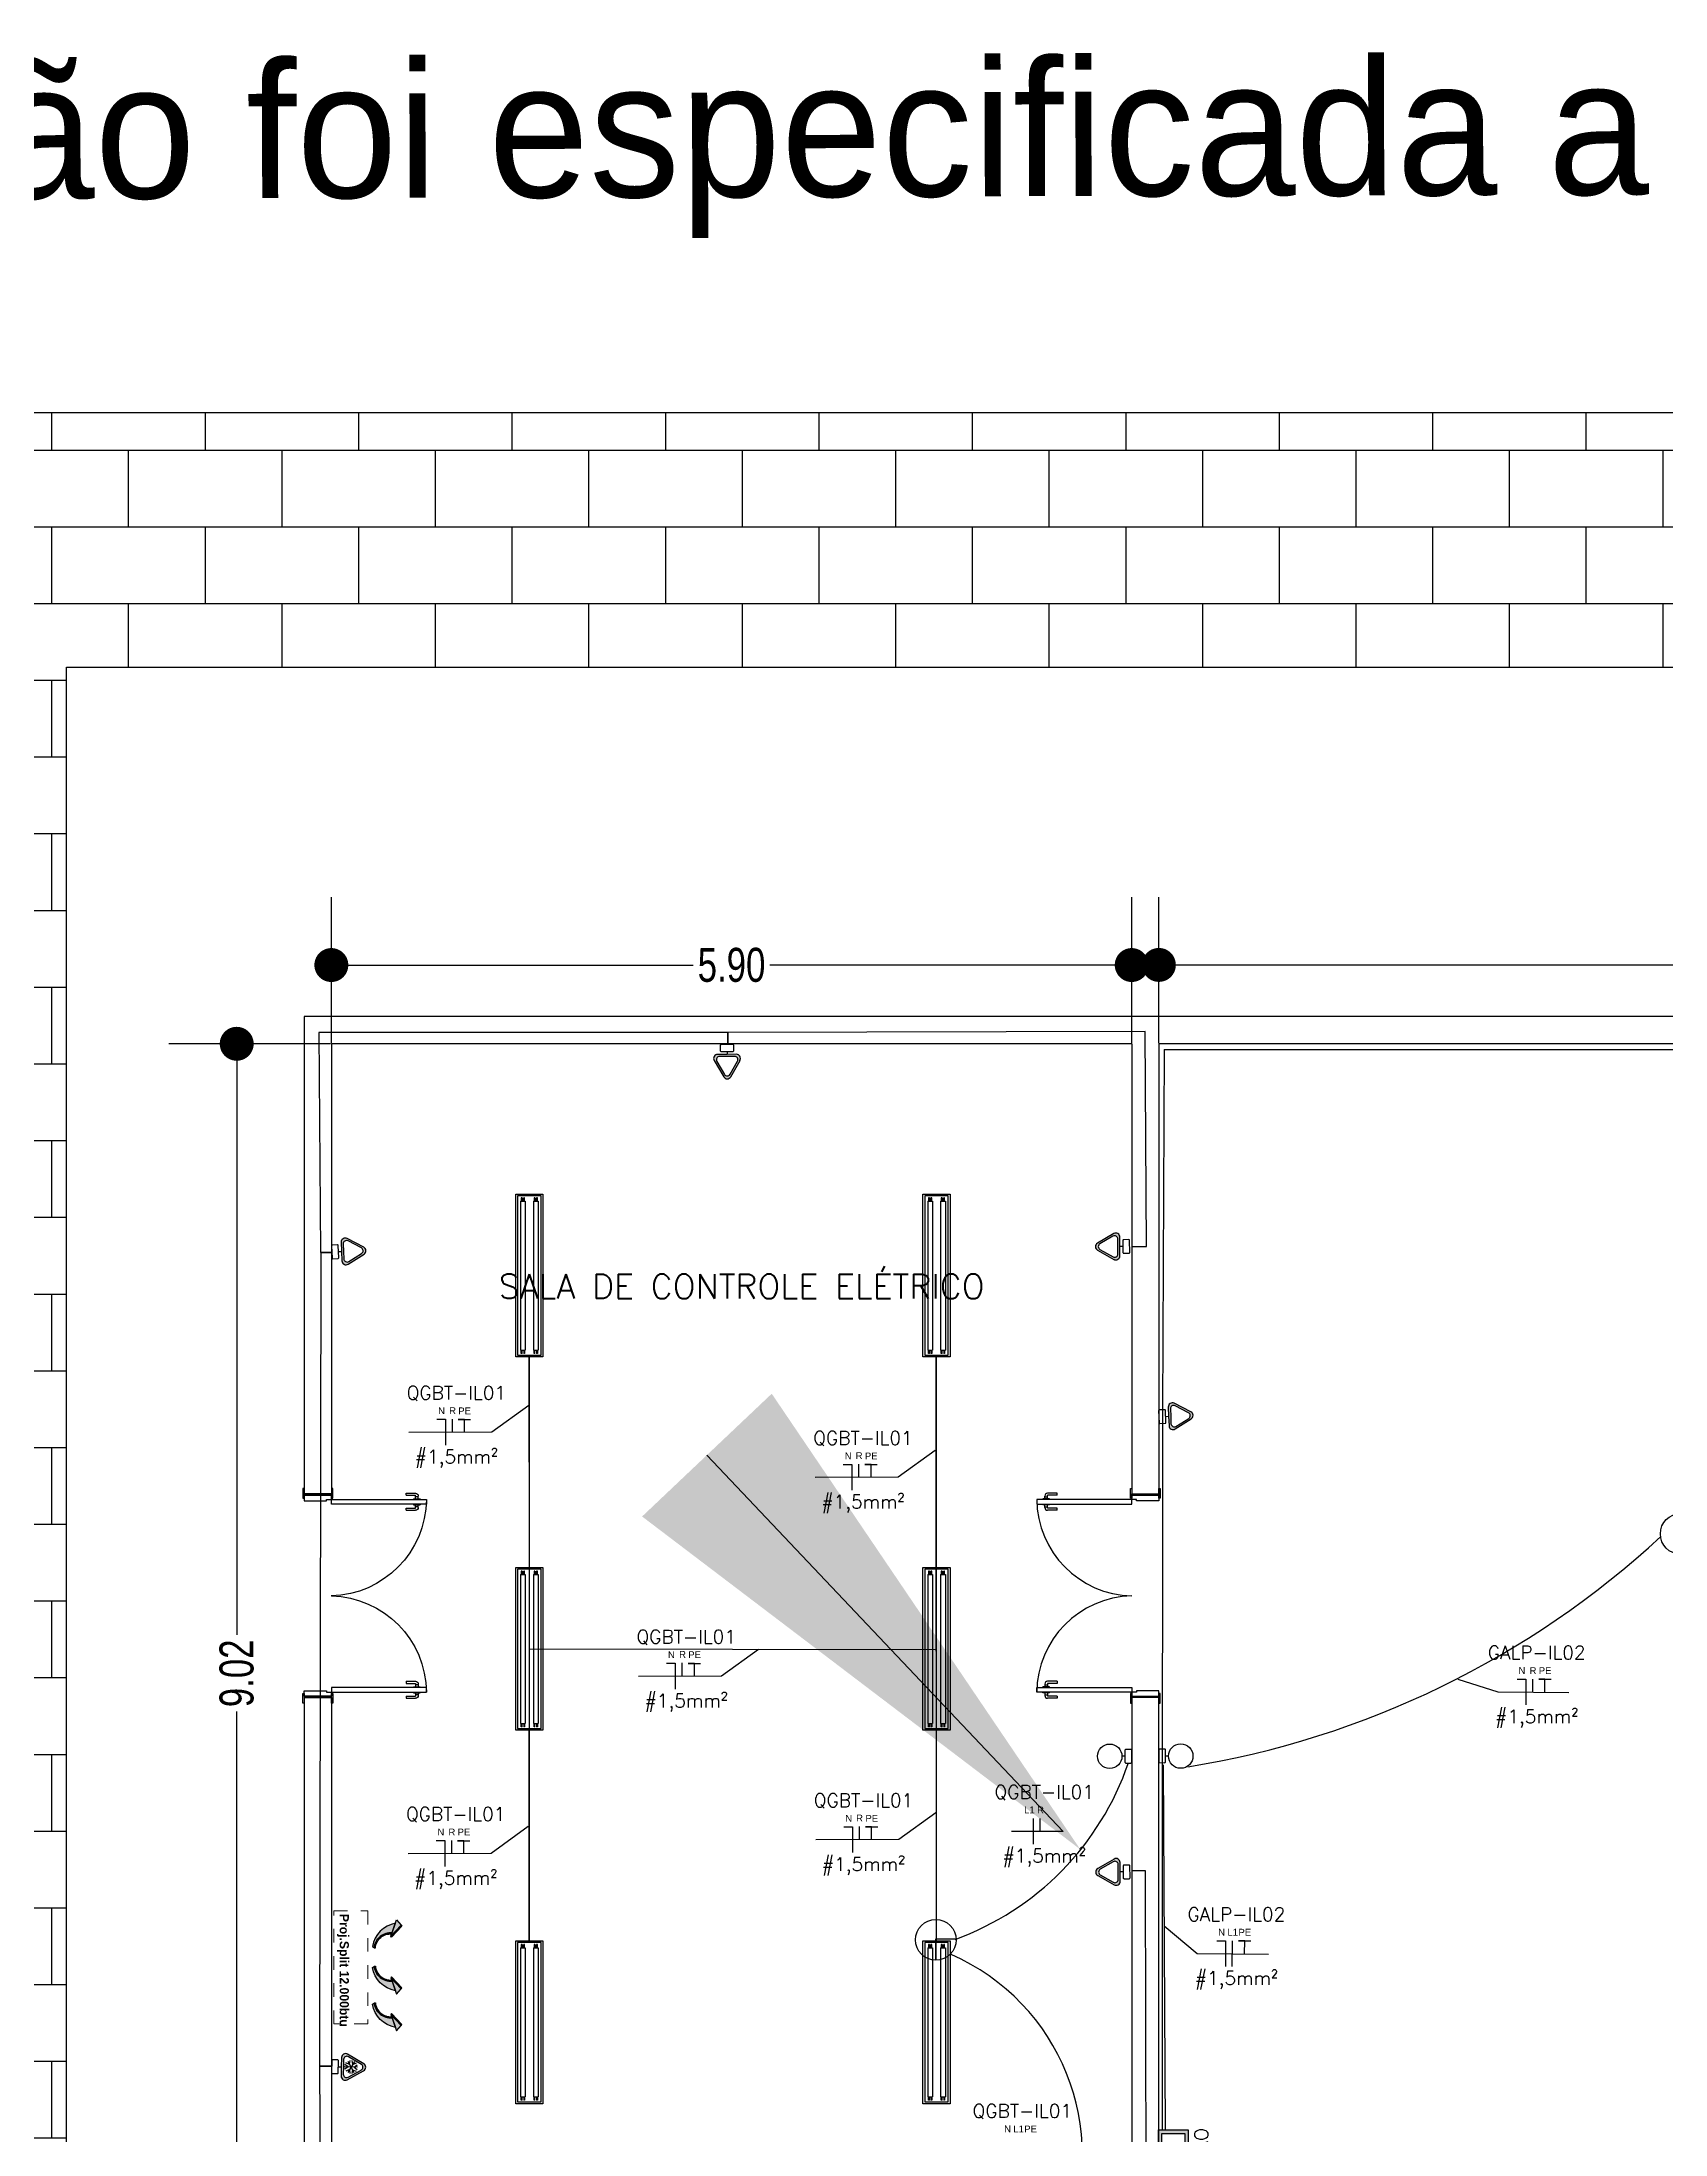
# Model space of a CAD drawing. Header units: metres. Extents: x 2442 to 5008, y 1070 to 2228.
# Drawn here: x 2464.55 to 2476.5, y 1113.94 to 1129.35 of the extents above; entities that cross this region are included whole.
import ezdxf
from ezdxf import colors
from ezdxf.entities.mleader import LeaderData, LeaderLine
from ezdxf.enums import TextEntityAlignment as Align
from ezdxf.math import Vec2, Vec3

# ---------------------------------------------------------------- set-up
doc = ezdxf.new("R2010")
doc.units = ezdxf.units.M
doc.linetypes.add('HIDDEN', pattern=[0.375, 0.25, -0.125])
doc.linetypes.add('HIDDEN2', pattern=[0.1875, 0.125, -0.0625])
doc.layers.get('Defpoints').update_dxf_attribs({"color": 130})
doc.layers.add('0.09', color=1, linetype='Continuous', lineweight=9)
for name, color, linetype in [('003', 1, 'Continuous'), ('01', 1, 'Continuous'), ('AR CONDICIONADO RESIDENCIAL', 130, 'Continuous'), ('ARQ-COTAS', 1, 'Continuous'), ('ARQ-TEXTO3', 3, 'Continuous'), ('ARQ_ELÉTRODUTOS', 2, 'Continuous'), ('ARQ_PAREDES', 6, 'Continuous'), ('ARQ_PORTAS', 3, 'Continuous'), ('ARQ_TOMADAS', 30, 'Continuous'), ('CEILLING', 5, 'Continuous'), ('FIACAO', 7, 'Continuous'), ('fluxoinsuflamento', 112, 'Continuous'), ('INDICACAO_BIT_FIACAO', 10, 'Continuous'), ('INDICACAO_CIRCUITO_FIA', 7, 'Continuous'), ('INTERRUPTORES RESIDENCIAL', 150, 'Continuous'), ('LINHA_DE_CHAMADA', 7, 'Continuous'), ('LUMINÁRIAS RESIDENCIAL', 150, 'Continuous'), ('muro', 50, 'Continuous'), ('QD-UTILIDADES', 7, 'Continuous'), ('QGBT', 7, 'Continuous'), ('QUADROS', 102, 'Continuous'), ('TOMADAS 220V RESIDENCIAL', 130, 'Continuous')]:
    doc.layers.add(name, color=color, linetype=linetype)
doc.styles.add('ARIAL', font='arial.ttf')
doc.styles.add('Century G', font='')
doc.styles.add('LOGO 02', font='')
doc.styles.add('Luciene 01', font='swisscl.ttf')
doc.styles.add('ROMANS', font='ROMANS.SHX')
doc.styles.get("Standard").update_dxf_attribs({"font": 'arial.ttf'})
doc.styles.get('Century G').set_extended_font_data('Century Gothic', bold=True)
doc.styles.get('LOGO 02').set_extended_font_data('Bella Donna')
doc.dimstyles.new('LP 50', dxfattribs={"dimscale": 0.5, "dimtxt": 0.5, "dimasz": 0.5, "dimexe": 1, "dimexo": 0.01, "dimgap": 0.05, "dimtad": 0, "dimzin": 0, "dimdsep": 46, "dimtxsty": 'Luciene 01', "dimblk": 'DOT', "dimcen": 1, "dimclrd": 256, "dimclre": 256, "dimclrt": 256, "dimadec": 0, "dimazin": 0, "dimtfac": 1, "dimtofl": 0, "dimtmove": 0, "dimatfit": 3, "dimldrblk": 'DOT', "dimfxl": 1, "dimtolj": 1, "dimtzin": 0, "dimlwd": -1, "dimarcsym": 1})

# ---------------------------------------------------------------- blocks, each defined once
blk = doc.blocks.new('porta120')
at = {"layer": 'ARQ_PORTAS'}
for p, q in [((2471.919, 1122.518), (2471.919, 1122.513)), ((2471.969, 1122.518), (2471.919, 1122.518)), ((2471.919, 1122.478), (2471.919, 1122.473)), ((2471.969, 1122.473), (2471.919, 1122.473)), ((2471.934, 1122.518), (2471.934, 1122.538)), ((2471.934, 1122.532), (2471.954, 1122.532)), ((2471.934, 1122.453), (2471.934, 1122.473)), ((2471.934, 1122.459), (2471.954, 1122.459)), ((2472.024, 1122.558), (2471.954, 1122.558)), ((2471.954, 1122.518), (2471.954, 1122.543)), ((2472.024, 1122.543), (2471.954, 1122.543)), ((2471.954, 1122.448), (2471.954, 1122.473)), ((2472.024, 1122.448), (2471.954, 1122.448)), ((2471.969, 1122.518), (2471.969, 1122.513)), ((2471.969, 1122.478), (2471.969, 1122.473)), ((2472.024, 1122.543), (2472.024, 1122.558)), ((2472.024, 1122.433), (2472.024, 1122.448)), ((2472.024, 1122.433), (2471.954, 1122.433)), ((2471.919, 1121.128), (2471.919, 1121.133)), ((2471.969, 1121.133), (2471.919, 1121.133)), ((2471.919, 1121.088), (2471.919, 1121.093)), ((2471.969, 1121.088), (2471.919, 1121.088)), ((2471.934, 1121.153), (2471.934, 1121.133)), ((2471.934, 1121.147), (2471.954, 1121.147)), ((2471.934, 1121.088), (2471.934, 1121.068)), ((2471.934, 1121.074), (2471.954, 1121.074)), ((2472.024, 1121.173), (2471.954, 1121.173)), ((2472.024, 1121.158), (2471.954, 1121.158)), ((2471.954, 1121.158), (2471.954, 1121.133)), ((2471.954, 1121.088), (2471.954, 1121.063)), ((2472.024, 1121.063), (2471.954, 1121.063)), ((2471.969, 1121.128), (2471.969, 1121.133)), ((2471.969, 1121.088), (2471.969, 1121.093)), ((2472.024, 1121.173), (2472.024, 1121.158)), ((2472.024, 1121.063), (2472.024, 1121.048)), ((2472.024, 1121.048), (2471.954, 1121.048))]:
    blk.add_line(p, q, dxfattribs=at)
for points in [[(2472.574, 1122.478), (2472.574, 1122.513), (2471.874, 1122.513), (2471.874, 1122.478)], [(2472.574, 1122.523), (2472.564, 1122.523), (2472.564, 1122.593), (2472.574, 1122.593)], [(2472.574, 1122.543), (2472.574, 1122.553), (2472.774, 1122.553), (2472.774, 1122.543)], [(2472.774, 1122.543), (2472.774, 1122.503), (2472.609, 1122.503), (2472.609, 1122.513), (2472.574, 1122.513), (2472.574, 1122.543)], [(2472.774, 1122.593), (2472.784, 1122.593), (2472.784, 1122.523), (2472.774, 1122.523)], [(2472.574, 1121.128), (2472.574, 1121.093), (2471.874, 1121.093), (2471.874, 1121.128)], [(2472.574, 1121.083), (2472.564, 1121.083), (2472.564, 1121.013), (2472.574, 1121.013)], [(2472.774, 1121.063), (2472.774, 1121.103), (2472.609, 1121.103), (2472.609, 1121.093), (2472.574, 1121.093), (2472.574, 1121.063)], [(2472.574, 1121.053), (2472.574, 1121.063), (2472.774, 1121.063), (2472.774, 1121.053)], [(2472.774, 1121.013), (2472.784, 1121.013), (2472.784, 1121.083), (2472.774, 1121.083)]]:
    blk.add_lwpolyline(points, close=True, dxfattribs=at)
for centre, radius, start, end in [((2472.592, 1122.52), 0.718, 180.577, 268.6014), ((2471.954, 1122.538), 0.02, 90, 180), ((2471.954, 1122.453), 0.02, 180, 270), ((2472.591, 1121.086), 0.717, 91.3684, 179.4355), ((2471.954, 1121.153), 0.02, 90, 180), ((2471.954, 1121.068), 0.02, 180, 270)]:
    blk.add_arc(centre, radius, start, end, dxfattribs=at)
blk = doc.blocks.new('_Dot')
at = {"color": 0, "linetype": 'ByBlock', "lineweight": -2}
blk.add_line((-0.5, 0), (-1, 0), dxfattribs=at)
at = {"color": 0, "linetype": 'ByBlock', "const_width": 0.5}
blk.add_lwpolyline([(-0.25, 0, 1), (0.25, 0, 1)], format="xyb", close=True, dxfattribs=at)
blk = doc.blocks.new('*D313')
at = {"lineweight": -2, "transparency": 16777216}
for p, q in [((2466.678, 1121.976), (2466.678, 1123.051)), ((2472.574, 1121.976), (2472.574, 1123.051))]:
    blk.add_line(p, q, dxfattribs=at)
at = {"transparency": 16777216}
for p, q in [((2466.928, 1122.551), (2469.344, 1122.551)), ((2472.324, 1122.551), (2469.909, 1122.551))]:
    blk.add_line(p, q, dxfattribs=at)
at = {"layer": 'Defpoints', "color": 0, "transparency": 16777216}
for p in [(2472.574, 1122.551), (2466.678, 1121.971), (2472.574, 1121.971)]:
    blk.add_point(p, dxfattribs=at)
at = {"transparency": 16777216, "xscale": 0.25, "yscale": 0.25, "zscale": 0.25, "rotation": 180}
blk.add_blockref('_Dot', (2466.678, 1122.551), dxfattribs=at)
at = {"transparency": 16777216, "xscale": 0.25, "yscale": 0.25, "zscale": 0.25}
blk.add_blockref('_Dot', (2472.574, 1122.551), dxfattribs=at)
at = {"transparency": 16777216, "insert": (2469.626, 1122.551), "char_height": 0.25, "attachment_point": 5, "style": 'Luciene 01'}
blk.add_mtext('\\A1;5.90', dxfattribs=at)
blk = doc.blocks.new('*D314')
at = {"lineweight": -2, "transparency": 16777216}
for p, q in [((2466.673, 1121.971), (2465.481, 1121.971)), ((2466.673, 1112.955), (2465.481, 1112.955))]:
    blk.add_line(p, q, dxfattribs=at)
at = {"transparency": 16777216}
for p, q in [((2465.981, 1121.721), (2465.981, 1117.617)), ((2465.981, 1113.205), (2465.981, 1117.052))]:
    blk.add_line(p, q, dxfattribs=at)
at = {"layer": 'Defpoints', "color": 0, "transparency": 16777216}
for p in [(2466.678, 1121.971), (2465.981, 1112.955), (2466.678, 1112.955)]:
    blk.add_point(p, dxfattribs=at)
at = {"transparency": 16777216, "xscale": 0.25, "yscale": 0.25, "zscale": 0.25}
for p, rotation in [((2465.981, 1121.971), 90), ((2465.981, 1112.955), 270)]:
    blk.add_blockref('_Dot', p, dxfattribs=dict(at, rotation=rotation))
at = {"transparency": 16777216, "insert": (2465.981, 1117.334), "char_height": 0.25, "attachment_point": 5, "rotation": 90, "style": 'Luciene 01'}
blk.add_mtext('\\A1;9.02', dxfattribs=at)
blk = doc.blocks.new('*D319')
at = {"lineweight": -2, "transparency": 16777216}
for p, q in [((2472.774, 1121.976), (2472.774, 1123.052)), ((2512.01, 1121.976), (2512.01, 1123.052))]:
    blk.add_line(p, q, dxfattribs=at)
at = {"transparency": 16777216}
for p, q in [((2473.024, 1122.552), (2492.03, 1122.552)), ((2511.76, 1122.552), (2492.754, 1122.552))]:
    blk.add_line(p, q, dxfattribs=at)
at = {"layer": 'Defpoints', "color": 0, "transparency": 16777216}
for p in [(2512.01, 1122.552), (2472.774, 1121.971), (2512.01, 1121.971)]:
    blk.add_point(p, dxfattribs=at)
at = {"transparency": 16777216, "xscale": 0.25, "yscale": 0.25, "zscale": 0.25, "rotation": 180}
blk.add_blockref('_Dot', (2472.774, 1122.552), dxfattribs=at)
at = {"transparency": 16777216, "xscale": 0.25, "yscale": 0.25, "zscale": 0.25}
blk.add_blockref('_Dot', (2512.01, 1122.552), dxfattribs=at)
at = {"transparency": 16777216, "insert": (2492.392, 1122.552), "char_height": 0.25, "attachment_point": 5, "style": 'Luciene 01'}
blk.add_mtext('\\A1;39.24', dxfattribs=at)
blk = doc.blocks.new('*U347', base_point=(827.839, 596.659))
at = {"ltscale": 0.035}
for p, q in [((827.252, 596.745), (827.252, 596.572)), ((828.426, 596.745), (827.252, 596.745)), ((828.426, 596.572), (828.426, 596.745)), ((827.264, 596.718), (827.289, 596.718)), ((827.264, 596.711), (827.264, 596.718)), ((827.264, 596.711), (827.289, 596.711)), ((827.264, 596.693), (827.264, 596.7)), ((827.289, 596.7), (827.264, 596.7)), ((827.289, 596.693), (827.264, 596.693)), ((827.264, 596.624), (827.289, 596.624)), ((827.264, 596.618), (827.264, 596.624)), ((827.264, 596.618), (827.289, 596.618)), ((827.264, 596.599), (827.264, 596.606)), ((827.289, 596.606), (827.264, 596.606)), ((827.289, 596.599), (827.264, 596.599)), ((828.387, 596.723), (827.289, 596.723)), ((827.289, 596.723), (827.289, 596.688)), ((828.387, 596.688), (827.289, 596.688)), ((828.387, 596.629), (827.289, 596.629)), ((827.289, 596.629), (827.289, 596.594)), ((828.387, 596.594), (827.289, 596.594)), ((828.387, 596.723), (828.387, 596.688)), ((828.412, 596.718), (828.387, 596.718)), ((828.412, 596.711), (828.387, 596.711)), ((828.387, 596.7), (828.412, 596.7)), ((828.387, 596.693), (828.412, 596.693)), ((828.387, 596.629), (828.387, 596.594)), ((828.412, 596.624), (828.387, 596.624)), ((828.412, 596.618), (828.387, 596.618)), ((828.387, 596.606), (828.412, 596.606)), ((828.387, 596.599), (828.412, 596.599)), ((828.412, 596.711), (828.412, 596.718)), ((828.412, 596.693), (828.412, 596.7)), ((828.412, 596.618), (828.412, 596.624)), ((828.412, 596.599), (828.412, 596.606)), ((827.252, 596.572), (828.426, 596.572))]:
    blk.add_line(p, q, dxfattribs=at)
blk.add_lwpolyline([(827.239, 596.759), (828.439, 596.759), (828.439, 596.559), (827.239, 596.559)], close=True)
blk = doc.blocks.new('*U348')
at = {"layer": 'LUMINÁRIAS RESIDENCIAL', "ltscale": 50}
blk.add_blockref('*U347', (0, 0), dxfattribs=at)
blk = doc.blocks.new('*U349')
at = {"color": 0, "linetype": 'ByBlock', "lineweight": -2, "transparency": 16777216}
for p in [(0, 3), (2.75, 3), (5.5, 3), (0, 0), (2.75, 0), (5.5, 0)]:
    blk.add_blockref('*U348', p, dxfattribs=at)
blk = doc.blocks.new('*U412', base_point=(1430, 202.333))
blk.add_line((1430, 202.333), (1430, 202.355))
blk.add_lwpolyline([(1429.956, 202.283), (1430.044, 202.283, 0.414214), (1430.05, 202.289), (1430.05, 202.327, 0.414214), (1430.044, 202.333), (1429.956, 202.333, 0.414214), (1429.95, 202.327), (1429.95, 202.289, 0.414214)], format="xyb", close=True)
blk.add_circle((1430, 202.445), 0.09)
blk = doc.blocks.new('A$C1135d751')
at = {"layer": 'INTERRUPTORES RESIDENCIAL'}
blk.add_blockref('*U412', (1.607, 0.067), dxfattribs=at)
blk = doc.blocks.new('G$C850AD49E')
h = blk.add_hatch(color=256)
h.dxf.hatch_style = 1
h.paths.add_polyline_path([(0.261, 0.074), (-0.261, 0.074), (-0.261, -0.074), (0.261, -0.074)])
h.paths.add_polyline_path([(0.243, 0.057), (0.243, -0.057), (-0.243, -0.057), (-0.243, 0.057)], flags=16)
for points in [[(-0.261, 0.074), (0.261, 0.074), (0.261, -0.074), (-0.261, -0.074)], [(-0.243, 0.057), (0.243, 0.057), (0.243, -0.057), (-0.243, -0.057)]]:
    blk.add_lwpolyline(points, close=True)
blk = doc.blocks.new('QD005')
blk.add_blockref('G$C850AD49E', (0, 0))
blk = doc.blocks.new('A$C5d1b4bfc')
at = {"layer": 'QUADROS', "xscale": 1.477907102973111, "yscale": 1.477907102973111, "zscale": 1.477907102973111, "rotation": 270}
blk.add_blockref('QD005', (0.768, 1.491), dxfattribs=at)
blk = doc.blocks.new('A$C52c021e0')
at = {"layer": 'QGBT', "rotation": 270}
blk.add_blockref('A$C5d1b4bfc', (16.396, 0.677), dxfattribs=at)
blk = doc.blocks.new('A$Cef955924')
at = {"layer": 'QD-UTILIDADES', "rotation": 270}
blk.add_blockref('A$C52c021e0', (0.09, 17.893), dxfattribs=at)
blk = doc.blocks.new('A$C37235a05')
at = {"layer": 'ARQ_ELÉTRODUTOS'}
blk.add_blockref('A$Cef955924', (0, 0), dxfattribs=at)
blk = doc.blocks.new('A$C5c12d58d')
at = {"layer": 'ARQ_ELÉTRODUTOS'}
blk.add_circle((0, 0), 0.15, dxfattribs=at)
blk = doc.blocks.new('A$C97385c09')
at = {"layer": 'ARQ_ELÉTRODUTOS'}
for p, q in [((-0.384, -2.049), (-0.386, -2.349)), ((-0.386, -2.349), (-0.386, -2.193)), ((-0.386, -2.193), (-0.237, -2.193))]:
    blk.add_line(p, q, dxfattribs=at)
blk.add_blockref('A$C5c12d58d', (-0.386, -2.199), dxfattribs=at)
blk = doc.blocks.new('A$C48e83005')
at = {"layer": 'ARQ_ELÉTRODUTOS'}
blk.add_blockref('A$C97385c09', (0.38, 2.188), dxfattribs=at)
blk = doc.blocks.new('A$C1f97de24')
at = {"layer": 'ARQ_ELÉTRODUTOS'}
blk.add_blockref('A$C48e83005', (0, 0), dxfattribs=at)
blk = doc.blocks.new('A$C98eb1bb1')
at = {"layer": 'ARQ_ELÉTRODUTOS'}
blk.add_blockref('A$C1f97de24', (0, 0), dxfattribs=at)
blk = doc.blocks.new('fluxoins')
at = {"layer": 'fluxoinsuflamento'}
h = blk.add_hatch(color=256, dxfattribs=at)
h.paths.add_polyline_path([(16.35, 1.41), (15.85, 2.28, -0.419144), (5.42, 0.42), (1.86, -2.66, 0.319207)])
h.paths.add_polyline_path([(6.6, 1.44), (0, -0.52), (0.6, -3.75)])
for points in [[(6.6, 1.44), (0, -0.52), (0, 0), (6.6, 1.96)], [(0.6, -3.75), (0, -0.52), (6.6, 1.44)]]:
    blk.add_lwpolyline(points, close=True, dxfattribs=at)
for points in [[(1.86, -2.66, 0.319207), (16.35, 1.41), (15.85, 2.28, -0.419144), (5.42, 0.42)], [(5.81, 0.76), (5.42, 0.42, 0.419144), (15.85, 2.28), (15.48, 2.62, -0.416345)]]:
    blk.add_lwpolyline(points, format="xyb", close=True, dxfattribs=at)
blk = doc.blocks.new('ar12btu')
at = {"layer": '0.09', "color": 30, "linetype": 'HIDDEN', "ltscale": 0.1, "elevation": 58.603}
blk.add_lwpolyline([(2957.628, 1311.62), (2957.628, 1312.453), (2957.878, 1312.453), (2957.878, 1311.62)], close=True, dxfattribs=at)
at = {"layer": 'CEILLING', "yscale": 0.01599995220457446, "zscale": 0.01599995220457446}
for p, xscale, rotation in [((2957.377, 1312.456, 58.603), -0.01599995220457446, 150.1415857965343), ((2957.377, 1312.186, 58.603), -0.01599995220457446, 150.1415857965343), ((2957.377, 1311.733, 58.603), 0.01599995220457446, 29.85841420346571)]:
    blk.add_blockref('fluxoins', p, dxfattribs=dict(at, xscale=xscale, rotation=rotation))
at = {"layer": 'ARQ-COTAS', "color": 30, "insert": (2957.767, 1311.642, 226.782), "char_height": 0.06703, "width": 1.01626, "attachment_point": 1, "rotation": 90, "style": 'Century G'}
blk.add_mtext('\\pxql;Proj.Split 12.000btu', dxfattribs=at)
blk = doc.blocks.new('*U817', base_point=(1425.928, 193.787))
at = {"linetype": 'ByBlock'}
h = blk.add_hatch(color=256, dxfattribs=at)
h.dxf.hatch_style = 1
h.paths.add_polyline_path([(1426.023, 193.853), (1425.955, 193.973, 0.580323), (1425.902, 193.973), (1425.834, 193.853, 0.575867), (1425.86, 193.808), (1425.928, 193.808), (1425.997, 193.808, 0.575867)])
h.paths.add_polyline_path([(1425.983, 193.824), (1425.928, 193.824), (1425.874, 193.824, -0.575867), (1425.853, 193.86), (1425.908, 193.956, -0.580323), (1425.949, 193.956), (1426.004, 193.86, -0.575867)], flags=16)
for p, q in [((1425.902, 193.973), (1425.834, 193.853)), ((1425.908, 193.956), (1425.853, 193.86)), ((1425.909, 193.892), (1425.88, 193.888)), ((1425.887, 193.904), (1425.97, 193.857)), ((1425.97, 193.904), (1425.887, 193.857)), ((1425.909, 193.892), (1425.898, 193.919)), ((1425.928, 193.903), (1425.911, 193.926)), ((1425.928, 193.928), (1425.928, 193.833)), ((1425.928, 193.903), (1425.946, 193.926)), ((1425.948, 193.892), (1425.959, 193.919)), ((1425.948, 193.892), (1425.977, 193.888)), ((1426.004, 193.86), (1425.949, 193.956)), ((1426.023, 193.853), (1425.955, 193.973)), ((1425.86, 193.808), (1425.928, 193.808)), ((1425.874, 193.824), (1425.928, 193.824)), ((1425.909, 193.869), (1425.88, 193.873)), ((1425.909, 193.869), (1425.898, 193.842)), ((1425.928, 193.858), (1425.911, 193.835)), ((1425.928, 193.858), (1425.946, 193.835)), ((1425.928, 193.824), (1425.983, 193.824)), ((1425.928, 193.808), (1425.997, 193.808)), ((1425.928, 193.787), (1425.928, 193.808)), ((1425.948, 193.869), (1425.977, 193.873)), ((1425.948, 193.869), (1425.959, 193.842))]:
    blk.add_line(p, q)
blk.add_lwpolyline([(1425.884, 193.737), (1425.972, 193.737, 0.414214), (1425.978, 193.743), (1425.978, 193.781, 0.414214), (1425.972, 193.787), (1425.884, 193.787, 0.414214), (1425.878, 193.781), (1425.878, 193.743, 0.414214)], format="xyb", close=True)
for centre, radius, start, end in [((1425.928, 193.958), 0.0301, 29.7449, 150.2551), ((1425.928, 193.944), 0.0241, 29.7449, 150.2551), ((1425.86, 193.839), 0.0301, 150.2551, 270), ((1425.874, 193.848), 0.0241, 150.2551, 270), ((1425.983, 193.848), 0.0241, 270, 29.7449), ((1425.997, 193.839), 0.0301, 270, 29.7449)]:
    blk.add_arc(centre, radius, start, end)
blk = doc.blocks.new('*U822', base_point=(1431.422, 204.482))
h = blk.add_hatch(color=256)
h.dxf.hatch_style = 1
h.paths.add_polyline_path([(1431.396, 204.669), (1431.327, 204.549, 0.575867), (1431.354, 204.504), (1431.422, 204.504), (1431.491, 204.504, 0.575867), (1431.517, 204.549), (1431.448, 204.669, 0.580323)])
h.paths.add_polyline_path([(1431.443, 204.651), (1431.498, 204.555, -0.575867), (1431.477, 204.519), (1431.422, 204.519), (1431.367, 204.519, -0.575867), (1431.346, 204.555), (1431.401, 204.651, -0.580323)], flags=16)
for p, q in [((1431.396, 204.669), (1431.327, 204.549)), ((1431.517, 204.549), (1431.448, 204.669)), ((1431.401, 204.651), (1431.346, 204.555)), ((1431.367, 204.519), (1431.422, 204.519)), ((1431.422, 204.519), (1431.477, 204.519)), ((1431.498, 204.555), (1431.443, 204.651)), ((1431.354, 204.504), (1431.422, 204.504)), ((1431.422, 204.504), (1431.491, 204.504)), ((1431.422, 204.482), (1431.422, 204.504))]:
    blk.add_line(p, q)
blk.add_lwpolyline([(1431.378, 204.432), (1431.466, 204.432, 0.414214), (1431.472, 204.438), (1431.472, 204.476, 0.414214), (1431.466, 204.482), (1431.378, 204.482, 0.414214), (1431.372, 204.476), (1431.372, 204.438, 0.414214)], format="xyb", close=True)
for centre, radius, start, end in [((1431.422, 204.654), 0.0301, 29.7449, 150.2551), ((1431.354, 204.534), 0.0301, 150.2551, 270), ((1431.367, 204.543), 0.0241, 150.2551, 270), ((1431.422, 204.639), 0.0241, 29.7449, 150.2551), ((1431.477, 204.543), 0.0241, 270, 29.7449), ((1431.491, 204.534), 0.0301, 270, 29.7449)]:
    blk.add_arc(centre, radius, start, end)
blk = doc.blocks.new('*U828', base_point=(1431.422, 204.482))
h = blk.add_hatch(color=256)
h.dxf.hatch_style = 1
h.paths.add_polyline_path([(1431.396, 204.669), (1431.327, 204.549, 0.575867), (1431.354, 204.504), (1431.422, 204.504), (1431.491, 204.504, 0.575867), (1431.517, 204.549), (1431.448, 204.669, 0.580323)])
h.paths.add_polyline_path([(1431.443, 204.651), (1431.498, 204.555, -0.575867), (1431.477, 204.519), (1431.422, 204.519), (1431.367, 204.519, -0.575867), (1431.346, 204.555), (1431.401, 204.651, -0.580323)], flags=16)
for p, q in [((1431.396, 204.669), (1431.327, 204.549)), ((1431.517, 204.549), (1431.448, 204.669)), ((1431.401, 204.651), (1431.346, 204.555)), ((1431.367, 204.519), (1431.422, 204.519)), ((1431.422, 204.519), (1431.477, 204.519)), ((1431.498, 204.555), (1431.443, 204.651)), ((1431.354, 204.504), (1431.422, 204.504)), ((1431.422, 204.504), (1431.491, 204.504)), ((1431.422, 204.482), (1431.422, 204.504))]:
    blk.add_line(p, q)
blk.add_lwpolyline([(1431.378, 204.432), (1431.466, 204.432, 0.414214), (1431.472, 204.438), (1431.472, 204.476, 0.414214), (1431.466, 204.482), (1431.378, 204.482, 0.414214), (1431.372, 204.476), (1431.372, 204.438, 0.414214)], format="xyb", close=True)
for centre, radius, start, end in [((1431.422, 204.654), 0.0301, 29.7449, 150.2551), ((1431.354, 204.534), 0.0301, 150.2551, 270), ((1431.367, 204.543), 0.0241, 150.2551, 270), ((1431.422, 204.639), 0.0241, 29.7449, 150.2551), ((1431.477, 204.543), 0.0241, 270, 29.7449), ((1431.491, 204.534), 0.0301, 270, 29.7449)]:
    blk.add_arc(centre, radius, start, end)
blk = doc.blocks.new('*U830', base_point=(1431.422, 204.482))
h = blk.add_hatch(color=256)
h.dxf.hatch_style = 1
h.paths.add_polyline_path([(1431.396, 204.669), (1431.327, 204.549, 0.575867), (1431.354, 204.504), (1431.422, 204.504), (1431.491, 204.504, 0.575867), (1431.517, 204.549), (1431.448, 204.669, 0.580323)])
h.paths.add_polyline_path([(1431.443, 204.651), (1431.498, 204.555, -0.575867), (1431.477, 204.519), (1431.422, 204.519), (1431.367, 204.519, -0.575867), (1431.346, 204.555), (1431.401, 204.651, -0.580323)], flags=16)
for p, q in [((1431.396, 204.669), (1431.327, 204.549)), ((1431.517, 204.549), (1431.448, 204.669)), ((1431.401, 204.651), (1431.346, 204.555)), ((1431.367, 204.519), (1431.422, 204.519)), ((1431.422, 204.519), (1431.477, 204.519)), ((1431.498, 204.555), (1431.443, 204.651)), ((1431.354, 204.504), (1431.422, 204.504)), ((1431.422, 204.504), (1431.491, 204.504)), ((1431.422, 204.482), (1431.422, 204.504))]:
    blk.add_line(p, q)
blk.add_lwpolyline([(1431.378, 204.432), (1431.466, 204.432, 0.414214), (1431.472, 204.438), (1431.472, 204.476, 0.414214), (1431.466, 204.482), (1431.378, 204.482, 0.414214), (1431.372, 204.476), (1431.372, 204.438, 0.414214)], format="xyb", close=True)
for centre, radius, start, end in [((1431.422, 204.654), 0.0301, 29.7449, 150.2551), ((1431.354, 204.534), 0.0301, 150.2551, 270), ((1431.367, 204.543), 0.0241, 150.2551, 270), ((1431.422, 204.639), 0.0241, 29.7449, 150.2551), ((1431.477, 204.543), 0.0241, 270, 29.7449), ((1431.491, 204.534), 0.0301, 270, 29.7449)]:
    blk.add_arc(centre, radius, start, end)
blk = doc.blocks.new('*U832', base_point=(1431.422, 204.482))
h = blk.add_hatch(color=256)
h.dxf.hatch_style = 1
h.paths.add_polyline_path([(1431.396, 204.669), (1431.327, 204.549, 0.575867), (1431.354, 204.504), (1431.422, 204.504), (1431.491, 204.504, 0.575867), (1431.517, 204.549), (1431.448, 204.669, 0.580323)])
h.paths.add_polyline_path([(1431.443, 204.651), (1431.498, 204.555, -0.575867), (1431.477, 204.519), (1431.422, 204.519), (1431.367, 204.519, -0.575867), (1431.346, 204.555), (1431.401, 204.651, -0.580323)], flags=16)
for p, q in [((1431.396, 204.669), (1431.327, 204.549)), ((1431.517, 204.549), (1431.448, 204.669)), ((1431.401, 204.651), (1431.346, 204.555)), ((1431.367, 204.519), (1431.422, 204.519)), ((1431.422, 204.519), (1431.477, 204.519)), ((1431.498, 204.555), (1431.443, 204.651)), ((1431.354, 204.504), (1431.422, 204.504)), ((1431.422, 204.504), (1431.491, 204.504)), ((1431.422, 204.482), (1431.422, 204.504))]:
    blk.add_line(p, q)
blk.add_lwpolyline([(1431.378, 204.432), (1431.466, 204.432, 0.414214), (1431.472, 204.438), (1431.472, 204.476, 0.414214), (1431.466, 204.482), (1431.378, 204.482, 0.414214), (1431.372, 204.476), (1431.372, 204.438, 0.414214)], format="xyb", close=True)
for centre, radius, start, end in [((1431.422, 204.654), 0.0301, 29.7449, 150.2551), ((1431.354, 204.534), 0.0301, 150.2551, 270), ((1431.367, 204.543), 0.0241, 150.2551, 270), ((1431.422, 204.639), 0.0241, 29.7449, 150.2551), ((1431.477, 204.543), 0.0241, 270, 29.7449), ((1431.491, 204.534), 0.0301, 270, 29.7449)]:
    blk.add_arc(centre, radius, start, end)
blk = doc.blocks.new('*U860', base_point=(1431.422, 204.482))
h = blk.add_hatch(color=256)
h.dxf.hatch_style = 1
h.paths.add_polyline_path([(1431.396, 204.669), (1431.327, 204.549, 0.575867), (1431.354, 204.504), (1431.422, 204.504), (1431.491, 204.504, 0.575867), (1431.517, 204.549), (1431.448, 204.669, 0.580323)])
h.paths.add_polyline_path([(1431.443, 204.651), (1431.498, 204.555, -0.575867), (1431.477, 204.519), (1431.422, 204.519), (1431.367, 204.519, -0.575867), (1431.346, 204.555), (1431.401, 204.651, -0.580323)], flags=16)
for p, q in [((1431.396, 204.669), (1431.327, 204.549)), ((1431.517, 204.549), (1431.448, 204.669)), ((1431.401, 204.651), (1431.346, 204.555)), ((1431.367, 204.519), (1431.422, 204.519)), ((1431.422, 204.519), (1431.477, 204.519)), ((1431.498, 204.555), (1431.443, 204.651)), ((1431.354, 204.504), (1431.422, 204.504)), ((1431.422, 204.504), (1431.491, 204.504)), ((1431.422, 204.482), (1431.422, 204.504))]:
    blk.add_line(p, q)
blk.add_lwpolyline([(1431.378, 204.432), (1431.466, 204.432, 0.414214), (1431.472, 204.438), (1431.472, 204.476, 0.414214), (1431.466, 204.482), (1431.378, 204.482, 0.414214), (1431.372, 204.476), (1431.372, 204.438, 0.414214)], format="xyb", close=True)
for centre, radius, start, end in [((1431.422, 204.654), 0.0301, 29.7449, 150.2551), ((1431.354, 204.534), 0.0301, 150.2551, 270), ((1431.367, 204.543), 0.0241, 150.2551, 270), ((1431.422, 204.639), 0.0241, 29.7449, 150.2551), ((1431.477, 204.543), 0.0241, 270, 29.7449), ((1431.491, 204.534), 0.0301, 270, 29.7449)]:
    blk.add_arc(centre, radius, start, end)

msp = doc.modelspace()

# ---------------------------------------------------------------- hatches: boundary and pattern name
at = {"layer": 'muro', "true_color": 0xf1eb1f}
h = msp.add_hatch(dxfattribs=at)
h.set_pattern_fill('BRICK', color=2, scale=0.089, style=0)
h.paths.add_polyline_path([(2463.228, 1126.62), (2524.663, 1126.62), (2524.663, 1088.129), (2463.228, 1088.129)])
h.paths.add_polyline_path([(2464.728, 1124.746), (2522.788, 1124.746), (2522.788, 1089.628), (2464.728, 1089.628)], flags=16)

# ---------------------------------------------------------------- linework, layer by layer
at = {"layer": 'ARQ_ELÉTRODUTOS'}
for p, q in [((2468.136, 1118.889), (2468.136, 1119.663)), ((2468.136, 1119.663), (2468.136, 1115.366)), ((2471.133, 1117.497), (2471.133, 1119.667)), ((2471.133, 1119.667), (2471.133, 1115.362)), ((2468.136, 1117.514), (2471.131, 1117.509)), ((2468.136, 1115.366), (2468.136, 1116.914)), ((2471.222, 1116.928), (2471.036, 1116.914))]:
    msp.add_line(p, q, dxfattribs=at)
at = {"layer": 'ARQ_ELÉTRODUTOS', "lineweight": -3}
msp.add_line((2472.806, 1116.66), (2472.82, 1113.976), dxfattribs=at)
at = {"layer": 'ARQ_ELÉTRODUTOS'}
for centre, radius, start, end in [((2471.922, 1123.26), 6.7, 279.1549, 312.763), ((2470.554, 1117.357), 2.109, 289.9306, 341.0975)]:
    msp.add_arc(centre, radius, start, end, dxfattribs=at)
at = {"layer": 'ARQ_ELÉTRODUTOS', "lineweight": -3}
msp.add_arc((2470.598, 1113.784), 1.613, 337.3998, 66.4285, dxfattribs=at)
at = {"layer": 'ARQ_PAREDES'}
for points in [[(2499.983, 1091.619), (2519.969, 1091.619), (2519.969, 1122.171), (2466.478, 1122.171), (2466.478, 1118.655)], [(2466.678, 1121.971), (2466.678, 1118.655)], [(2472.574, 1121.971), (2466.678, 1121.971)], [(2472.574, 1121.971), (2472.574, 1118.655)], [(2515.787, 1121.971), (2472.774, 1121.971)], [(2472.774, 1121.971), (2472.774, 1118.655)], [(2466.678, 1118.655), (2466.478, 1118.655)], [(2466.478, 1117.155), (2466.478, 1106.037)], [(2466.678, 1117.155), (2466.478, 1117.155)], [(2466.678, 1117.155), (2466.678, 1112.955)], [(2472.774, 1106.037), (2472.774, 1117.155), (2472.574, 1117.155), (2472.574, 1112.955)]]:
    msp.add_lwpolyline(points, dxfattribs=at)
at = {"layer": 'ARQ_TOMADAS', "lineweight": -3}
for p, q in [((2469.598, 1122.053), (2466.587, 1122.053)), ((2466.587, 1122.053), (2466.599, 1120.433)), ((2472.672, 1122.062), (2469.598, 1122.053)), ((2469.598, 1122.053), (2469.598, 1121.971)), ((2469.598, 1121.971), (2469.598, 1122.053)), ((2472.682, 1120.479), (2472.672, 1122.062)), ((2472.814, 1121.929), (2472.801, 1119.277)), ((2472.814, 1121.929), (2507.498, 1121.933)), ((2472.574, 1120.479), (2472.682, 1120.479)), ((2466.6, 1120.433), (2466.591, 1114.44)), ((2466.599, 1120.433), (2466.679, 1120.433)), ((2466.679, 1120.433), (2466.6, 1120.433)), ((2472.801, 1119.277), (2472.798, 1115.691)), ((2472.675, 1115.88), (2472.572, 1115.88)), ((2472.683, 1112.857), (2472.675, 1115.88)), ((2472.798, 1115.691), (2472.798, 1113.976)), ((2466.679, 1114.441), (2466.59, 1114.44)), ((2466.59, 1114.44), (2466.603, 1112.849)), ((2466.591, 1114.44), (2466.679, 1114.441))]:
    msp.add_line(p, q, dxfattribs=at)
at = {"layer": 'FIACAO', "color": 4, "lineweight": -3}
for p, q in [((2467.454, 1119.205), (2467.518, 1119.205)), ((2467.518, 1119.205), (2467.518, 1119.015)), ((2470.449, 1118.873), (2470.513, 1118.873)), ((2470.513, 1118.873), (2470.512, 1118.683)), ((2469.148, 1117.408), (2469.211, 1117.408)), ((2469.211, 1117.408), (2469.211, 1117.218)), ((2475.413, 1117.291), (2475.476, 1117.291)), ((2475.476, 1117.291), (2475.476, 1117.101)), ((2470.453, 1116.203), (2470.517, 1116.203)), ((2470.517, 1116.203), (2470.516, 1116.013)), ((2467.449, 1116.102), (2467.513, 1116.102)), ((2467.513, 1116.102), (2467.513, 1115.912)), ((2473.201, 1115.364), (2473.264, 1115.364)), ((2473.264, 1115.364), (2473.264, 1115.174))]:
    msp.add_line(p, q, dxfattribs=at)
at = {"layer": 'FIACAO', "lineweight": -3}
for p, q in [((2467.567, 1119.207), (2467.567, 1119.112)), ((2467.659, 1119.204), (2467.613, 1119.204)), ((2470.562, 1118.874), (2470.562, 1118.779)), ((2470.654, 1118.872), (2470.608, 1118.872)), ((2469.261, 1117.41), (2469.261, 1117.315)), ((2469.353, 1117.407), (2469.307, 1117.407)), ((2475.526, 1117.291), (2475.526, 1117.196)), ((2475.618, 1117.291), (2475.572, 1117.291)), ((2470.565, 1116.205), (2470.565, 1116.11)), ((2470.658, 1116.202), (2470.612, 1116.202)), ((2471.848, 1116.265), (2471.848, 1116.075)), ((2471.898, 1116.265), (2471.898, 1116.17)), ((2467.562, 1116.102), (2467.562, 1116.007)), ((2467.654, 1116.101), (2467.608, 1116.101)), ((2473.314, 1115.364), (2473.314, 1115.269)), ((2473.406, 1115.363), (2473.36, 1115.363)), ((2473.314, 1115.174), (2473.314, 1115.269))]:
    msp.add_line(p, q, dxfattribs=at)
at = {"layer": 'FIACAO', "color": 3, "lineweight": -3}
for p, q in [((2467.613, 1119.204), (2467.704, 1119.204)), ((2467.659, 1119.109), (2467.659, 1119.204)), ((2470.608, 1118.872), (2470.699, 1118.872)), ((2470.654, 1118.777), (2470.654, 1118.872)), ((2469.307, 1117.407), (2469.398, 1117.407)), ((2469.352, 1117.312), (2469.353, 1117.407)), ((2475.572, 1117.291), (2475.663, 1117.291)), ((2475.618, 1117.196), (2475.618, 1117.291)), ((2470.612, 1116.202), (2470.703, 1116.202)), ((2470.658, 1116.108), (2470.658, 1116.202)), ((2467.608, 1116.101), (2467.699, 1116.101)), ((2467.654, 1116.006), (2467.654, 1116.101)), ((2473.36, 1115.363), (2473.451, 1115.363)), ((2473.405, 1115.268), (2473.406, 1115.363))]:
    msp.add_line(p, q, dxfattribs=at)
at = {"layer": 'LINHA_DE_CHAMADA'}
for points in [[(2467.248, 1119.11), (2467.86, 1119.113), (2468.132, 1119.309)], [(2470.243, 1118.778), (2470.854, 1118.781), (2471.127, 1118.977)], [(2468.941, 1117.313), (2469.553, 1117.316), (2469.825, 1117.513)], [(2474.977, 1117.292), (2475.27, 1117.197), (2475.794, 1117.192)], [(2470.247, 1116.109), (2470.859, 1116.112), (2471.131, 1116.308)], [(2467.243, 1116.007), (2467.855, 1116.01), (2468.127, 1116.207)], [(2472.813, 1115.474), (2473.057, 1115.27), (2473.582, 1115.265)]]:
    msp.add_lwpolyline(points, dxfattribs=at)
at = {"layer": 'muro'}
for points in [[(2463.228, 1126.62), (2524.663, 1126.62), (2524.663, 1088.129), (2463.228, 1088.129)], [(2464.728, 1124.746), (2522.788, 1124.746), (2522.788, 1089.628), (2464.728, 1089.628)]]:
    msp.add_lwpolyline(points, close=True, dxfattribs=at)

# ---------------------------------------------------------------- block references
at = {"rotation": 90}
msp.add_blockref('*U349', (2471.136, 1114.764), dxfattribs=at)
at = {"layer": '003', "xscale": -1}
msp.add_blockref('porta120', (4939.252, -3.898), dxfattribs=at)
at = {"layer": '003'}
msp.add_blockref('porta120', (0, -3.898), dxfattribs=at)
at = {"layer": '01', "rotation": 180}
msp.add_blockref('ar12btu', (5424.574, 2427.204), dxfattribs=at)
at = {"layer": 'AR CONDICIONADO RESIDENCIAL', "rotation": 268.9765993239419}
msp.add_blockref('*U817', (2466.73, 1114.436), dxfattribs=at)
at = {"layer": 'ARQ_ELÉTRODUTOS'}
for name, p in [('A$C98eb1bb1', (2476.624, 1118.372)), ('A$C1f97de24', (2471.137, 1115.382)), ('A$C37235a05', (2472.881, 1113.58))]:
    msp.add_blockref(name, p, dxfattribs=at)
at = {"layer": 'QGBT'}
for p, rotation in [((2472.591, 1115.116), 90), ((2472.773, 1118.333), 269.3962390869559)]:
    msp.add_blockref('A$C1135d751', p, dxfattribs=dict(at, rotation=rotation))
at = {"layer": 'TOMADAS 220V RESIDENCIAL'}
for name, p, rotation in [('*U830', (2469.593, 1121.915), 180.4210655581034), ('*U822', (2466.731, 1120.44), 272.3422711414303), ('*U828', (2472.509, 1120.478), 90.36000222669487), ('*U860', (2472.824, 1119.226), 272.3422711414303), ('*U832', (2472.511, 1115.871), 90.36000222669487)]:
    msp.add_blockref(name, p, dxfattribs=dict(at, rotation=rotation))

# ---------------------------------------------------------------- texts
at = {"layer": 'ARQ-TEXTO3', "insert": (2469.701, 1120.184), "char_height": 0.18, "attachment_point": 5, "style": 'ROMANS'}
msp.add_mtext('SALA DE CONTROLE ELÉTRICO', dxfattribs=at)
at = {"layer": 'ARQ_TOMADAS', "color": 1, "linetype": 'HIDDEN2', "lineweight": -3, "style": 'LOGO 02'}
msp.add_text('Não foi especificada a potência e qual circuito pertence a cada tomada: TUE e TUG. ', height=1, rotation=0.1464, dxfattribs=at).set_placement((2463.226, 1128.193))
at = {"layer": 'INDICACAO_BIT_FIACAO', "style": 'ROMANS'}
for p in [(2467.599, 1118.98), (2470.594, 1118.648), (2469.292, 1117.183), (2475.557, 1117.066), (2470.598, 1115.978), (2471.929, 1116.04), (2467.594, 1115.877), (2473.345, 1115.139)]:
    msp.add_text('#1,5mm²', height=0.1, dxfattribs=at).set_placement(p, align=Align.TOP_CENTER)
at = {"layer": 'INDICACAO_CIRCUITO_FIA', "style": 'ROMANS'}
for s, p in [('QGBT-IL01', (2467.599, 1119.35)), ('QGBT-IL01', (2470.594, 1119.018)), ('QGBT-IL01', (2469.292, 1117.553)), ('GALP-IL02', (2475.557, 1117.437)), ('QGBT-IL01', (2470.598, 1116.349)), ('QGBT-IL01', (2471.929, 1116.41)), ('QGBT-IL01', (2467.594, 1116.247)), ('GALP-IL02', (2473.345, 1115.509)), ('QGBT-IL01', (2471.768, 1114.061))]:
    msp.add_text(s, height=0.1, dxfattribs=at).set_placement(p, align=Align.CENTER)
at = {"layer": 'INDICACAO_CIRCUITO_FIA', "color": 4, "ltscale": 0.5, "style": 'ARIAL'}
for p in [(2467.49, 1119.243), (2470.485, 1118.911), (2469.183, 1117.446), (2475.448, 1117.33), (2470.489, 1116.241), (2467.485, 1116.14), (2473.236, 1115.402), (2471.659, 1113.954)]:
    msp.add_text('N', height=0.05, dxfattribs=at).set_placement(p, align=Align.CENTER)
at = {"layer": 'INDICACAO_CIRCUITO_FIA', "color": 0, "ltscale": 0.5, "style": 'ARIAL'}
for s, p in [('R', (2467.571, 1119.244)), ('R', (2470.566, 1118.912)), ('R', (2469.265, 1117.448)), ('R', (2475.53, 1117.329)), ('R', (2470.569, 1116.243)), ('R', (2471.902, 1116.303)), ('R', (2467.566, 1116.14)), ('L1', (2473.318, 1115.402)), ('L1', (2471.741, 1113.953))]:
    msp.add_text(s, height=0.05, dxfattribs=at).set_placement(p, align=Align.CENTER)
at = {"layer": 'INDICACAO_CIRCUITO_FIA', "color": 3, "ltscale": 0.5, "style": 'ARIAL'}
for p in [(2467.66, 1119.242), (2470.655, 1118.91), (2469.354, 1117.446), (2475.619, 1117.329), (2470.659, 1116.241), (2467.655, 1116.14), (2473.407, 1115.402), (2471.829, 1113.953)]:
    msp.add_text('PE', height=0.05, dxfattribs=at).set_placement(p, align=Align.CENTER)
at = {"layer": 'INDICACAO_CIRCUITO_FIA', "ltscale": 0.5, "style": 'ARIAL'}
msp.add_text('L1', height=0.05, dxfattribs=at).set_placement((2471.82, 1116.303), align=Align.CENTER)
at = {"layer": 'INDICACAO_CIRCUITO_FIA', "color": 3, "style": 'ROMANS'}
msp.add_text('QD-GALPÃO', height=0.1, rotation=90.4247, dxfattribs=at).set_placement((2473.139, 1113.586), align=Align.CENTER)

# ---------------------------------------------------------------- dimensions: what is measured, and where the dimension line sits
for base, p1, p2, picture, middle in [((2472.574, 1122.551), (2466.678, 1121.971), (2472.574, 1121.971), '*D313', (2469.626, 1122.551)), ((2512.01, 1122.552), (2472.774, 1121.971), (2512.01, 1121.971), '*D319', (2492.392, 1122.552))]:
    dim = msp.add_linear_dim(base=base, p1=p1, p2=p2, dimstyle='LP 50')
    dim.commit()
    dim.dimension.update_dxf_attribs({"geometry": picture, "text_midpoint": middle})
dim = msp.add_linear_dim(base=(2465.981, 1112.955), p1=(2466.678, 1121.971), p2=(2466.678, 1112.955), angle=90, dimstyle='LP 50')
dim.commit()
dim.dimension.update_dxf_attribs({"geometry": '*D314', "text_midpoint": (2465.981, 1117.334), "dimtype": 160})

# ---------------------------------------------------------------- leaders
at = {"layer": 'FIACAO', "lineweight": -3}
ml = msp.add_multileader_mtext('Standard', dxfattribs=at)
ml.set_content('', color=256)
ml.set_leader_properties()
ml.build(insert=Vec2(0, 0))
ctx = ml.context
ctx.base_point, ctx.plane_origin = Vec3(2467.689, 1116.169), Vec3(2472.259, 1116.288)
ctx.text_align_type = 2
notes = []
notes.append((ctx, [(0, (1, 1, 0), (2472.07, 1116.169), (-1, 0), 0.381, [(0, [(2472.195, 1116.037)], 0, [])])]))
ctx.mtext.insert, ctx.mtext.alignment, ctx.mtext.flow_direction = Vec3(2469.689, 1118.169), 3, 5
for ctx, leaders in notes:
    for number, flags, end, landing, length, lines in leaders:
        leader = LeaderData()
        leader.index, (leader.has_last_leader_line, leader.has_dogleg_vector, leader.attachment_direction) = number, flags
        leader.last_leader_point, leader.dogleg_vector, leader.dogleg_length = Vec3(end), Vec3(landing), length
        for number, points, colour, breaks in lines:
            line = LeaderLine()
            line.index, line.vertices, line.color, line.breaks = number, Vec3.list(points), colors.encode_raw_color(colour), breaks
            leader.lines.append(line)
        ctx.leaders.append(leader)

doc.saveas('drawing.dxf')
